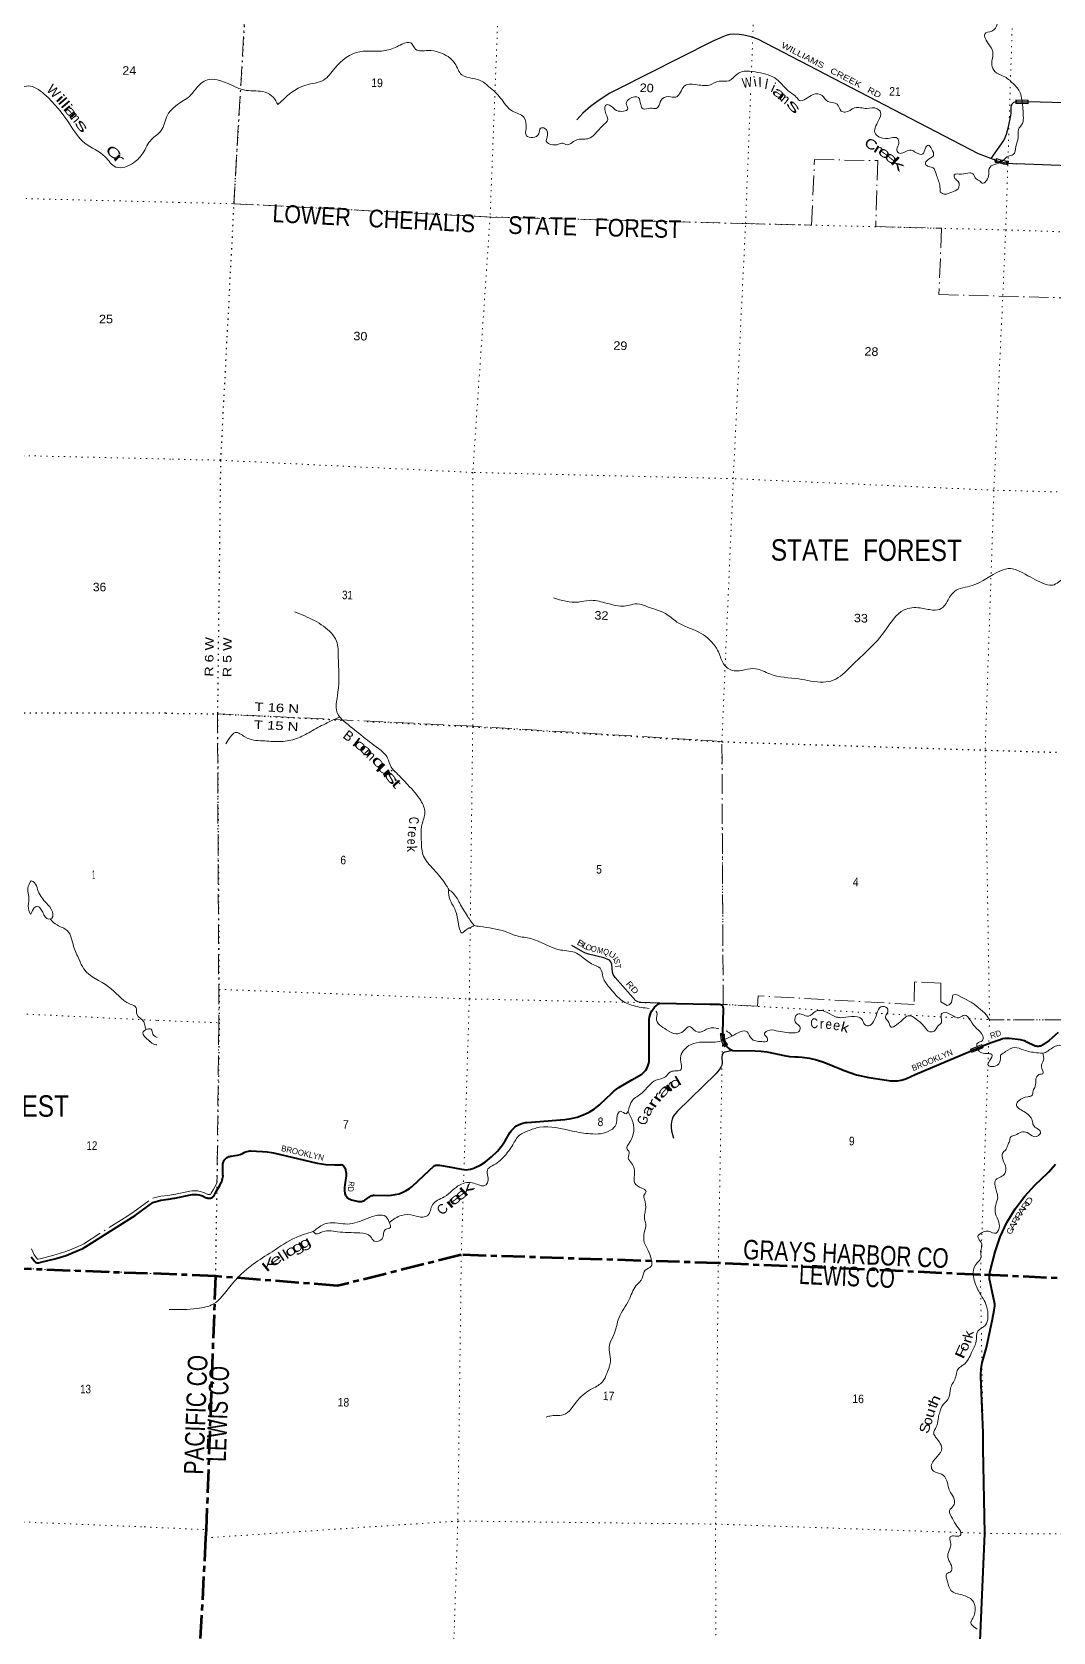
# Model space of a CAD drawing. Header units: feet. Extents: x -757852 to -501257, y -360805 to -170898.
# Drawn here: x -599646 to -578744, y -258863 to -226110 of the extents above; entities that cross this region are included whole.
import ezdxf
from ezdxf.enums import TextEntityAlignment as Align

# ---------------------------------------------------------------- set-up
doc = ezdxf.new("R2010")
doc.units = ezdxf.units.FT
doc.header["$LTSCALE"] = 80
doc.header["$PDMODE"] = 32
doc.header["$PDSIZE"] = 40
for name, pattern in [('DOT_DASHED', [7.7, 5, -1.2, 0.3, -1.2]), ('DOTTED', [1.5, 0.3, -1.2]), ('LONG_DASH_SHORT_DASH', [9.9, 6, -1.2, 1.5, -1.2])]:
    doc.linetypes.add(name, pattern=pattern)
for name, color, linetype, lineweight in [('11', 7, 'LONG_DASH_SHORT_DASH', 60), ('26', 7, 'Continuous', 40), ('27', 7, 'Continuous', 13), ('29', 7, 'Continuous', 25), ('31', 7, 'Continuous', 13), ('39', 7, 'Continuous', 13), ('41', 7, 'Continuous', 13), ('44', 7, 'DOT_DASHED', 13), ('6', 7, 'DOTTED', 25), ('61', 7, 'Continuous', 13), ('7', 7, 'DOTTED', 13)]:
    doc.layers.add(name, color=color, linetype=linetype, lineweight=lineweight)
doc.layers.add('12', color=7, linetype='Continuous')
doc.layers.add('30', color=7, linetype='Continuous')

msp = doc.modelspace()

# ---------------------------------------------------------------- linework, layer by layer
at = {"layer": '11'}
msp.add_line((-628624.4, -250336.69), (-597209.49, -251522.57), dxfattribs=at)
for points in [[(-565772.33, -251850.76), (-569596.32, -251702.88), (-574918.34, -251790.85), (-580229.9, -251549.26), (-585595.96, -251314), (-590857.51, -251144.39), (-593391.4, -251776.74), (-595890.9, -251579.39), (-597209.49, -251522.57)], [(-595890.9, -251579.16), (-595890.9, -251579.39), (-596079.75, -256769.35), (-596091.07, -256935.95), (-596359.01, -261956.45), (-596362.58, -262068.99), (-596548.02, -266961.33), (-596560.99, -267053.46), (-596552.45, -267085.34)]]:
    msp.add_lwpolyline(points, dxfattribs=at)
at = {"layer": '26'}
msp.add_line((-580418.51, -246968.43), (-580187.92, -246871.84), dxfattribs=at)
for points in [[(-587013.22, -246366.64), (-587010.89, -246321.09), (-587003.8, -246276.04), (-586992.05, -246231.98), (-586975.76, -246189.38), (-586955.1, -246148.73), (-586930.31, -246110.45), (-586901.65, -246074.98), (-586869.44, -246042.69), (-586834.03, -246013.95), (-586795.82, -245989.07), (-586795, -245988.6), (-585768.86, -246010.08), (-585600.3, -246011.66), (-585575.21, -246011.89), (-585550.3, -246014.84), (-585547.85, -246015.52), (-585540.81, -246018.31), (-585534.1, -246021.81), (-585527.8, -246026), (-585521.97, -246030.82), (-585516.68, -246036.22), (-585511.97, -246042.15), (-585507.92, -246048.54), (-585504.55, -246055.32), (-585501.91, -246062.41), (-585500.65, -246067.34), (-585499.09, -246092.21), (-585499.51, -246117.34), (-585507.56, -246594.18), (-585507.96, -246618.82)], [(-593235.76, -249906.78), (-593226.97, -249924.81), (-593216.35, -249941.83), (-593204, -249957.65), (-593190.07, -249972.09), (-593174.71, -249984.99), (-593158.08, -249996.22), (-593140.37, -250005.65), (-593121.77, -250013.18), (-593102.49, -250018.72), (-592960.47, -250051.33), (-592940.07, -250052.79), (-592919.63, -250052.11), (-592899.37, -250049.3), (-592879.52, -250044.39), (-592860.29, -250037.43), (-592841.89, -250028.5), (-592831.09, -250022.08), (-592781.57, -249987.53), (-592752.96, -249964.13), (-592738.56, -249953.03), (-592723.08, -249943.5), (-592706.68, -249935.65), (-592689.56, -249929.55), (-592671.89, -249925.27), (-592653.87, -249922.86), (-592635.7, -249922.35), (-592632.5, -249922.46), (-592366.96, -249925.53), (-592287.09, -249922.19), (-592208.01, -249910.52), (-592130.59, -249890.64), (-592055.66, -249862.78), (-591984.06, -249827.25), (-591916.56, -249784.42), (-591866.21, -249745.39), (-591618.08, -249509.18), (-591421.66, -249329.7), (-591411.11, -249322.44), (-591399.86, -249316.31), (-591388.04, -249311.4), (-591375.77, -249307.75), (-591363.18, -249305.4), (-591356.67, -249304.88), (-591331.75, -249305.31), (-591306.67, -249309.04), (-591107.62, -249338.66), (-590852.14, -249391.06), (-590806.27, -249397.75), (-590759.96, -249399.6), (-590713.7, -249396.61), (-590668.01, -249388.8), (-590623.38, -249376.25), (-590584.4, -249360.97), (-590456.87, -249296.83), (-590365.19, -249239.62), (-590236.15, -249135.79), (-590118.66, -249019.05), (-590014.02, -248890.67), (-589957.46, -248807.96), (-589855.17, -248632.95), (-589827.71, -248595.16), (-589796.46, -248560.46), (-589761.75, -248529.21), (-589723.96, -248501.76), (-589683.51, -248478.41), (-589640.84, -248459.42), (-589596.42, -248444.99), (-589550.73, -248435.29), (-589509.04, -248430.69), (-588739.29, -248370.1), (-588609.94, -248352.8), (-588483.1, -248322.08), (-588360.17, -248278.27), (-588242.5, -248221.84), (-588131.36, -248153.43), (-588027.99, -248073.78), (-588013.49, -248061.15), (-587784.81, -247838.66), (-587735.85, -247792.18), (-587682.3, -247751.08), (-587630.34, -247718.88), (-587365.29, -247563.06), (-587161.3, -247440.49), (-587131.83, -247416.49), (-587105.02, -247389.54), (-587081.18, -247359.94), (-587060.57, -247328.01), (-587043.4, -247294.1), (-587029.87, -247258.58), (-587020.13, -247221.84), (-587014.29, -247184.28), (-587012.4, -247146.32), (-587012.4, -247146.31), (-587013.22, -246366.64)], [(-585507.96, -246618.82), (-585508.77, -246673.84), (-585503.33, -246716.52), (-585494.25, -246748.3), (-585477.92, -246791.89), (-585461.58, -246821.85), (-585437.78, -246859.58)], [(-578638.91, -246593.05), (-578820.85, -246751.98), (-578952.57, -246843.17), (-578953.33, -246843.72), (-578968.24, -246853.49), (-578984.1, -246861.65), (-579000.71, -246868.1), (-579017.92, -246872.78), (-579035.51, -246875.64), (-579053.31, -246876.65), (-579071.12, -246875.78), (-579088.74, -246873.06), (-579105.98, -246868.52), (-579122.64, -246862.19), (-579278.69, -246785.89), (-579303.17, -246773.92), (-579328.69, -246762.17), (-579353.61, -246753.38), (-579381.3, -246746.76), (-579409.53, -246743.07), (-579632.48, -246712.8), (-579675.35, -246711.62), (-579725.45, -246715.12), (-579774.92, -246723.83), (-579823.2, -246737.67), (-580006.68, -246799.71), (-580009.66, -246800.69), (-580131.21, -246848.09), (-580187.92, -246871.84)], [(-585437.78, -246859.58), (-585414.8, -246884.38), (-585413.22, -246886.09), (-585386.79, -246909.22), (-585358.09, -246929.47), (-585327.43, -246946.6), (-585299.57, -246958.77), (-584838.66, -246966.79), (-584719.11, -246971.22), (-584600.67, -246988.13), (-584567.92, -246995.07), (-584243.96, -247064.38), (-584135.91, -247083.46), (-584026.45, -247091.15), (-583962.77, -247090.35), (-583881.8, -247094.06), (-583730.6, -247113.21), (-583582.23, -247148.06), (-583438.31, -247198.23), (-583068.2, -247351.54), (-583017.91, -247372.12), (-582768.72, -247456.19), (-582512.1, -247513.75), (-582155.49, -247569.79), (-582079.86, -247580.28), (-582003.55, -247582.82), (-581927.4, -247577.37), (-581852.22, -247563.98), (-581778.87, -247542.81), (-581744.01, -247529.74), (-581567.86, -247449.81), (-580418.51, -246968.43)], [(-597169.59, -250068.39), (-597171.52, -250069.8), (-597008.64, -250024.45), (-596853.82, -249999.71), (-596734.11, -249983.48), (-596721.1, -249980.94), (-596403.13, -249915.86), (-596357.75, -249909.06), (-596311.91, -249907.05), (-596266.1, -249909.84), (-596220.85, -249917.4), (-596176.62, -249929.65), (-596158.9, -249936.01), (-596092.42, -249966.36), (-596076.71, -249973.09), (-596060.39, -249978.13), (-596043.62, -249981.45), (-596026.6, -249982.99), (-596009.51, -249982.75), (-595992.54, -249980.72), (-595975.88, -249976.92), (-595969.54, -249974.99), (-595960.08, -249970.76), (-595951.11, -249965.56), (-595947.49, -249962.92), (-595923.12, -249937.99), (-595909.76, -249912.92), (-595874.09, -249845.95), (-595801.77, -249721.49), (-595773.77, -249662.51), (-595762, -249637.72), (-595751.76, -249612.51), (-595750.92, -249610.44), (-595742.82, -249582.37), (-595737.71, -249553.6), (-595737.55, -249551.41), (-595735.66, -249526.3), (-595735.98, -249501.41), (-595738.61, -249295.99), (-595736.83, -249276.79), (-595733.05, -249257.88), (-595727.31, -249239.47), (-595719.68, -249221.77), (-595710.24, -249204.95), (-595699.1, -249189.22), (-595686.37, -249174.73), (-595672.2, -249161.66), (-595656.74, -249150.14), (-595640.16, -249140.3), (-595622.64, -249132.24), (-595604.38, -249126.06), (-595585.57, -249121.83), (-595566.42, -249119.58), (-595562.47, -249119.37), (-595488.73, -249110.45), (-595436.13, -249100.97), (-595384.81, -249086.04), (-595335.33, -249065.84), (-595299.87, -249047.41), (-595272.46, -249035.13), (-595243.91, -249025.79), (-595214.54, -249019.48), (-595184.68, -249016.28), (-595169.77, -249015.85), (-594925.42, -249025.81), (-594833.8, -249030.78), (-594743.21, -249045.31), (-594702.77, -249054.99), (-593806.57, -249265.15), (-593627.55, -249292.58), (-593446.64, -249301.16), (-593328.09, -249296.5), (-593320.66, -249295.99), (-593313.21, -249296.25), (-593305.83, -249297.29), (-593298.6, -249299.1), (-593291.6, -249301.65), (-593284.91, -249304.92), (-593278.59, -249308.87), (-593273.13, -249313.14), (-593254.42, -249338.2), (-593244.23, -249363.14), (-593231.1, -249395.3), (-593225.28, -249411.42), (-593217.87, -249438.99), (-593213.37, -249467.18), (-593211.85, -249495.68), (-593213.32, -249524.19), (-593235.35, -249658.51), (-593245.03, -249707.51), (-593250.81, -249766.13), (-593250.42, -249825.04), (-593243.88, -249883.58), (-593242.61, -249887.92), (-593235.76, -249906.78)], [(-579946.03, -252275.03), (-579938.29, -252235.51), (-579934.74, -252195.4), (-579935.39, -252155.14), (-579940.25, -252115.17), (-579947.6, -252081.93), (-580005.65, -251833.92), (-580032.28, -251694.41), (-580037.01, -251669.61), (-580040.55, -251644.41), (-580042.94, -251627.38), (-580044.4, -251584.96), (-580041.43, -251542.63), (-580038.33, -251525.08), (-580033.84, -251499.94), (-580027.68, -251475.08), (-579929.47, -251078.85), (-579823.41, -250772.13), (-579685.87, -250478.19), (-579518.36, -250200.23), (-579322.72, -249941.3), (-579115.17, -249717.91), (-578849.33, -249461.89), (-578827.65, -249441.01), (-578690.41, -249284.86)], [(-599665.15, -251179.96), (-599590.29, -251281), (-599577.34, -251293.95), (-599562.39, -251299.97), (-599543.69, -251304.31), (-599515.22, -251304.31), (-599465.72, -251295), (-599177.85, -251221.69), (-599130.79, -251207.17), (-598947.65, -251153.42), (-598849.28, -251115.86), (-598671.95, -251040.74), (-598607.23, -251010.95), (-598548.77, -250978.16), (-597719.77, -250455.23), (-597537.09, -250338.31), (-597171.52, -250069.8)], [(-580343.87, -261560.53), (-580142.62, -256846.47), (-580170.61, -255108.01), (-580176.12, -254788.55), (-580221.77, -253637.53), (-580222.47, -253611.11), (-580214.19, -253478.21), (-580192.06, -253346.9), (-580187.3, -253326.36), (-580106.26, -253039.71), (-579983.36, -252462.23), (-579946.03, -252275.03)]]:
    msp.add_lwpolyline(points, dxfattribs=at)
at = {"layer": '29'}
for p, q in [((-579502.09, -227534.52), (-579252.17, -227540.9)), ((-573288.88, -227709.84), (-579252.17, -227540.9)), ((-578418.54, -228852.5), (-579496.26, -228810.21))]:
    msp.add_line(p, q, dxfattribs=at)
for points in [[(-584783.39, -226255.99), (-584925.33, -226205.43), (-585070.18, -226175.04), (-585168.32, -226158.68), (-585275.79, -226154), (-585364.58, -226163.35), (-585434.67, -226184.39), (-585504.77, -226210.1), (-585724.39, -226305.94), (-587668.32, -227287.68), (-587827.2, -227371.84), (-587958.04, -227455.98), (-588056.17, -227521.44), (-588210.38, -227633.63), (-588369.25, -227773.88), (-588493.13, -227908.69)], [(-579910.2, -228736.96), (-580267.82, -228602.05), (-584783.39, -226255.99)], [(-580008.03, -228700.4), (-579747.74, -228328.46), (-579719.7, -228271.77), (-579694, -228202.23), (-579651.95, -228047.96), (-579609.89, -227817.13), (-579602.88, -227767.46), (-579598.21, -227645.91), (-579593.53, -227618.44), (-579577.18, -227582.79), (-579566.64, -227568.77), (-579547.04, -227549.07), (-579518.77, -227537.8), (-579502.09, -227534.52)], [(-579910.2, -228736.96), (-579823.68, -228762.07), (-579740.74, -228779.6), (-579647.28, -228795.96), (-579569.01, -228804.14), (-579496.26, -228810.21)], [(-586795, -245988.6), (-587180.08, -245976.06), (-587243.15, -245960.86), (-587287.55, -245933.98), (-587395.03, -245821.78), (-587708.12, -245461.8), (-587745.5, -245402.2), (-587759.52, -245358.95), (-587773.54, -245195.32), (-587796.9, -245145.07), (-587824.94, -245111.17), (-587869.33, -245086.63), (-587941.77, -245059.75), (-588250.18, -244984.95), (-588315.61, -244963.91), (-588367.01, -244938.2), (-588591.22, -244812.87)], [(-585299.57, -246958.77), (-585460.42, -246992.89), (-585479.11, -246998.74), (-585495.47, -247010.43), (-585516.5, -247039.64), (-585525.84, -247105.09), (-585518.84, -247220.8), (-585521.17, -247259.37), (-585542.2, -247302.62), (-585577.25, -247352.87), (-585647.34, -247437.02), (-586432.4, -248199.05), (-586507.16, -248289.05), (-586525.85, -248325.28), (-586539.88, -248367.36), (-586553.89, -248421.12), (-586560.9, -248474.88), (-586563.24, -248545.01), (-586553.89, -248605.78), (-586510.14, -248752.66)]]:
    msp.add_lwpolyline(points, dxfattribs=at)
at = {"layer": '29', "linetype": 'DOTTED', "lineweight": 100}
msp.add_arc((-579388.05, -227052.21), 1761.89, 251.71667, 262.64528, dxfattribs=at)
at = {"layer": '31'}
for p, q in [((-579501.26, -227496.91), (-579251.32, -227502.43)), ((-579251.32, -227502.43), (-579252.98, -227577.41)), ((-579921.38, -228771.45), (-579898.26, -228700.11)), ((-579911.05, -228765.55), (-579892.86, -228709.41)), ((-579665.64, -228762.21), (-579673.67, -228820.68)), ((-579656.66, -228755.57), (-579666.86, -228829.87))]:
    msp.add_line(p, q, dxfattribs=at)
msp.add_lwpolyline([(-579252.98, -227577.41), (-579502.92, -227571.89), (-579501.26, -227496.91)], dxfattribs=at)
msp.add_lwpolyline([(-579494.74, -227564.07), (-579493.44, -227505.08), (-579259.49, -227510.24), (-579260.79, -227569.23)], close=True, dxfattribs=at)
for radius, start, end in [(1799.39, 252.756, 261.09365), (1791.39, 253.02506, 260.8256), (1724.39, 252.80201, 261.02744), (1732.39, 253.05838, 260.77932)]:
    msp.add_arc((-579388.05, -227052.21), radius, start, end, dxfattribs=at)
msp.add_point((-579911.05, -228765.55), dxfattribs=at)
at = {"layer": '39'}
for points in [[(-579381.18, -227498.06), (-579413.78, -227355.6), (-579560.54, -227163.91), (-579760.81, -227010.76), (-579930.97, -226922.93), (-579996.82, -226780.05), (-579976.16, -226509.14), (-580132.35, -226234.67), (-580141.79, -226151.9), (-579993.03, -226090.2), (-579887.98, -225948.67), (-579962.38, -225694.88), (-580059.77, -225595.26), (-580099.63, -225457.22), (-580216.73, -225344.91), (-580292.15, -225250), (-580231.37, -225109.09), (-580170.75, -224909.84), (-580186.79, -224863.66)], [(-594610.49, -227596.39), (-594039.08, -227195.05), (-593677.89, -227093.77), (-593444.91, -226849.65), (-592937.51, -226513.59), (-592639.54, -226502.86), (-592345.07, -226475.92), (-592071.97, -226361.8), (-591890.07, -226333.33), (-591791.63, -226463.16), (-591541.07, -226489.15), (-591311.05, -226528.57), (-590986.38, -226754.03), (-590848.94, -226985.66), (-590622.01, -227059.19), (-590442.86, -227117.13), (-590299.39, -227222.22), (-590051.63, -227463.36), (-589810.68, -227728.42), (-589577.37, -227854.45), (-589532.47, -228087.19), (-589525.01, -228232.26), (-589395.51, -228270.53), (-589272.41, -228193.94), (-589232.61, -228080.54), (-589146.23, -228083.26), (-589101.74, -228265.7), (-589118.35, -228345.64), (-588985.92, -228418.2), (-588866.94, -228407.86), (-588775.76, -228386.59), (-588716.32, -228414.61), (-588508.28, -228322.59), (-588264.03, -228294.07), (-587968.07, -228029.81), (-587859.45, -227902.48), (-587914.36, -227731.78), (-587883.97, -227597.96), (-587800.17, -227618.7), (-587676.6, -227717.14), (-587448.04, -227676.05), (-587480.95, -227572.42), (-587413.54, -227475.98), (-587229.69, -227449.58), (-587184.06, -227595.85), (-587134.44, -227679.89), (-586981.24, -227668.61), (-586868.8, -227674.16), (-586825.59, -227643.34), (-586766.88, -227504.38), (-586615.79, -227432.69), (-586467.25, -227441.39), (-586367.56, -227341.94), (-586295.3, -227219.49), (-586068.95, -227184.37), (-585777.7, -227195.55), (-585576.12, -227117.41), (-585374.71, -227107.66), (-585211.47, -226969.97), (-584784.08, -226937.16), (-584394.46, -227080.17), (-584188.07, -227293.86), (-584001.67, -227440.53), (-583933.46, -227509.06), (-583652.13, -227389.18), (-583471.76, -227408.93), (-583355.05, -227533.3), (-583163.58, -227583.58), (-583077.64, -227727.1), (-582999.99, -227751.67), (-582804.12, -227663.29), (-582557.14, -227675.08), (-582342.11, -227679.84), (-582274.02, -227752.39), (-582315.67, -227924.07), (-582378.59, -228195.67), (-582280.37, -228269.16), (-582059.44, -228278.13), (-581930.86, -228282.17), (-581899.96, -228385.74), (-581940.14, -228511.2), (-581908.22, -228582.61), (-581817.81, -228585.46), (-581645, -228526.52), (-581554.05, -228575.65), (-581406.21, -228606.45), (-581356.11, -228485.33), (-581299.96, -228426.75), (-581229.86, -228499.36), (-581192.14, -228641.35), (-581313.73, -228734.08), (-581352.32, -228809.31), (-581287.74, -228865.65), (-581196.09, -228892.68), (-581137.57, -229013.2), (-581062.47, -229244.88), (-581054.95, -229387.94)], [(-596580.45, -227533.13), (-596874.65, -227815.48), (-597002.39, -228129.08), (-597201.97, -228311.28), (-597372.5, -228583.1), (-597564.75, -228785.7), (-597930, -228873.48), (-598148.06, -228666.46), (-598564.73, -228386.01), (-598878.82, -227992.39), (-599396.48, -227380.2), (-599720.59, -227213.74), (-600009.03, -227348.52), (-600378.68, -227560.97), (-600648.07, -227611.86), (-600826.26, -227643.82)], [(-594610.1, -227597.01), (-594705.97, -227447.06), (-594873.73, -227343.14), (-595260.9, -227304.74), (-595857.76, -227088.64), (-596055.02, -227090.46), (-596285.97, -227266.31), (-596444.61, -227446.46), (-596581.93, -227534.08)], [(-579757.32, -228735.3), (-579658.09, -228653.42), (-579556.49, -228620.41), (-579504.92, -228453.06), (-579454.86, -228269.58), (-579449.63, -228104.79), (-579369.27, -227980.59), (-579352.3, -227826.23), (-579364.45, -227638.78), (-579381.18, -227498.06)], [(-581054.95, -229387.94), (-580953.76, -229431.36), (-580817.56, -229385.36), (-580686.75, -229319.07), (-580682.03, -229170.36), (-580752.38, -229105.79), (-580764.4, -229041.04), (-580618.92, -229019.47), (-580445.19, -228994.76), (-580383.35, -229010.79), (-580316.35, -229117.5), (-580227.54, -229170.58), (-580194.41, -229203.81), (-580102.22, -229150.39), (-580057.76, -229017.01), (-580033.14, -228874.96), (-579896.82, -228809.75), (-579757.16, -228735.17)], [(-588972.55, -237691.97), (-588456.45, -237778.62), (-588242.22, -237745.13), (-587915.96, -237793.62), (-587554.17, -237863.34), (-587416.85, -237845.54), (-587256.99, -237814.36), (-587031.88, -237881.79), (-586680.11, -238013.56), (-586442.31, -238188), (-585994.39, -238395.21), (-585657.7, -238685.41), (-585574.21, -238842.93), (-585470.86, -239071.48), (-585271.39, -239186.38), (-585057.6, -239166.96), (-584833.64, -239143.84), (-584543.44, -239251.54), (-583947.36, -239352.77), (-583448.71, -239418.75), (-583242.32, -239378.98), (-582879.41, -239096.71), (-582607.81, -238839.73), (-582191.01, -238380.13), (-581788.92, -237940.18), (-581465.81, -237898.05), (-581201.77, -237942.57), (-581029.91, -237913.78), (-580908.54, -237764.72), (-580761.34, -237562.16), (-580399.58, -237442.79), (-579818.81, -237139.22), (-579606.2, -237093.61), (-579361.71, -237183.78), (-578958.05, -237391.6), (-578756.22, -237432.15), (-578506.01, -237279.1), (-578121.11, -237190.64), (-577761.9, -237151.65), (-577427.41, -236940.91), (-577194.04, -236811.46), (-576992.44, -236795.68), (-576735.92, -236823.87), (-576685.76, -236827.46), (-576614.74, -236807.57), (-576508.99, -236770.66), (-576466.36, -236884.65), (-576370.02, -236954.07), (-576127.82, -236989.85), (-576043.98, -237072.95), (-575991.74, -237201.33), (-575830.13, -237304.98), (-575736.56, -237271.72), (-575697.69, -237124.08), (-575541.27, -237074.69), (-575336.99, -237227.97), (-575112.61, -237381.87), (-574884.9, -237432.87), (-574786.99, -237450.46), (-574674.04, -237566.66), (-574369.78, -237674.8), (-574142.6, -237740.29), (-574070.68, -237818.99), (-574041.57, -237852.09), (-573811.07, -237939.81), (-573510.03, -238086.07), (-573238.02, -238132.85), (-573118.37, -238038.05), (-572917.37, -237851.26), (-572720, -237779.02), (-572557.36, -237850.52), (-572167.48, -237985.5), (-572014.32, -238038.6), (-571924.36, -238055.51), (-571772.88, -238098.5), (-571512.73, -238012.14), (-571414.92, -237908.61), (-571263.89, -237838.93), (-571136.14, -237742.37), (-571132.41, -237561.45), (-571167.2, -237453.74), (-571094.37, -237313.21), (-570976.44, -237019.21), (-570814.06, -236972.02), (-570717.08, -236894.61), (-570654.23, -236751.75), (-570467.1, -236558.5), (-570227.99, -236501.65), (-570071.35, -236635.32), (-569819.07, -236733.78), (-569539.49, -236859.25), (-569320.67, -236934.53), (-569089.72, -237008.18), (-568987.33, -237013.42), (-568901.7, -236913.52), (-568737.7, -236878.45), (-568497.02, -236893.96)], [(-591102.69, -243676.08), (-591293.41, -243398.18), (-591543.84, -243114.72), (-591630.04, -242979.24), (-591675.1, -242688.16), (-591661.99, -242338.55), (-591603.6, -242082.91), (-591686.55, -241844.95), (-591949.83, -241522.85), (-592186.78, -241278.11), (-592294.27, -241156.55), (-592366.75, -240972.64), (-592553.63, -240777.67), (-593263.74, -240214.21), (-593374.69, -240098.07), (-593381.8, -239625.13), (-593375.17, -238909.22), (-593412.92, -238578.13), (-593678.85, -238276.07), (-593864.19, -238159.6), (-594268.74, -237979.91)], [(-593358.22, -240139.02), (-593680.41, -240289.61), (-593979.22, -240453.2), (-594266.96, -240584.95), (-594588.31, -240635.19), (-594921.68, -240620.67), (-595287.17, -240540.78), (-595483.38, -240450.12), (-595584.76, -240539.46), (-595679.7, -240679.29)], [(-599662.1, -243487.28), (-599724.48, -243601.85), (-599707.78, -243870.21), (-599720.18, -244050.97), (-599671.97, -244167.42), (-599617.98, -244062.63), (-599537.55, -244007.08), (-599427.19, -244129.76), (-599299.31, -244269.16), (-599242.4, -244253.05), (-599251.96, -244067.49), (-599381.29, -243911.93), (-599531.4, -243661.01), (-599593.04, -243525.95), (-599661.96, -243483.26)], [(-590593.31, -244403.88), (-590729.96, -244210.49), (-590888.42, -243944), (-591053.99, -243711.48), (-591103.19, -243677.74), (-591103.64, -243818.54), (-590992.57, -244057.39), (-590922.7, -244327.13), (-590876.33, -244513.65), (-590851.36, -244550.65), (-590760.92, -244489.12), (-590672.94, -244441.6), (-590593.31, -244403.88)], [(-599269.72, -244273.49), (-599132.54, -244389.8), (-598923.35, -244505.9), (-598793.88, -244828.57), (-598680.65, -245098.32), (-598586.69, -245286.86), (-598078.54, -245655.11), (-597634.28, -246009.02), (-597516.26, -246085.66), (-597498.76, -246217.15), (-597357.38, -246373.13), (-597330.56, -246468.7), (-597312.59, -246529.74)], [(-587009.4, -246097.83), (-587341.12, -246041.06), (-587596.58, -245916.35), (-587824.05, -245669.81), (-587952.41, -245468.64), (-588016.6, -245273.5), (-588127.32, -245213.7), (-588361.87, -245063.49), (-588499.5, -244964.62), (-588821.3, -244902.19), (-589435.27, -244667.63), (-589711.12, -244614.69), (-589953.6, -244524.59), (-590479.24, -244421.55), (-590593.31, -244403.88)], [(-585584.74, -246515.98), (-585789.27, -246506.29), (-585968.68, -246583.12), (-586092.03, -246541.02), (-586184.22, -246467.71), (-586305.82, -246560.44), (-586466.51, -246617.74), (-586654.95, -246535.37), (-586862.32, -246289.47), (-586868.29, -246160.54), (-586872.88, -246158.19)], [(-585533.45, -246760.11), (-585320.24, -246665.88), (-585005.2, -246577.23), (-584919.13, -246716.73), (-584707.9, -246777.69), (-584590.67, -246759.25), (-584596.73, -246696.7), (-584652.82, -246626.54), (-584588.25, -246556.16), (-584409.19, -246553.75), (-584056.62, -246597.03), (-583932.66, -246556.68), (-583929.86, -246468.25), (-584005.98, -246395.45), (-584024.69, -246288.25), (-583974.05, -246213.41), (-583752.13, -246254.59), (-583600.21, -246156.78), (-583353.8, -246186.66), (-583179.62, -246274.62), (-583091.54, -246287.45), (-582871.66, -246266.2), (-582656.09, -246317.24), (-582605.03, -246419.43), (-582523.75, -246456.18), (-582420.3, -246364.89), (-582348.83, -246204.21), (-582265.95, -246063.99), (-582140.15, -246092.09), (-582133.23, -246190.88), (-582173.76, -246264.03), (-582105.33, -246388.89), (-582058.03, -246482.91), (-581947.95, -246436.08), (-581799.03, -246306), (-581710.79, -246250.44), (-581538.11, -246322.25), (-581374, -246474.26), (-581264.62, -246576.27), (-581177.72, -246562.92), (-581095.92, -246456.86), (-581025.07, -246378.63), (-581029.31, -246322.17), (-581019.45, -246201.79), (-580870.78, -246206.47), (-580658.05, -246283.57), (-580556, -246236.49), (-580428.99, -246353.14), (-580307.33, -246511.86), (-580183.28, -246658.58), (-580188.41, -246756.99), (-580295.89, -246814.23), (-580305.54, -246834.62), (-580304.47, -246857.16), (-580278.83, -246949.9)], [(-597083.48, -246693.02), (-597171.09, -246625.33), (-597207.81, -246525.38), (-597320.84, -246535.49), (-597375.22, -246593.97), (-597262.04, -246750.97), (-597167.92, -246820.73), (-597088.25, -246845.77)], [(-585312.21, -246661.85), (-585379.71, -246591.6), (-585432.89, -246558.99)], [(-592327.77, -250478.29), (-592080.7, -250335.46), (-591829.32, -250335.33), (-591645.44, -250371.29), (-591545.72, -250334.19), (-591448.36, -250118), (-591205.88, -249954.64), (-590882.29, -249707.35), (-590597.74, -249676.07), (-590369.86, -249719.45), (-590311.12, -249642.85), (-590312.94, -249383.3), (-590224.57, -249323.72), (-589978.99, -249126.27), (-589804.65, -248892.38), (-589665.61, -248693.58), (-589495.93, -248606.39), (-589254.23, -248531.52), (-588580.98, -248609.04), (-588216.74, -248664.75), (-587802.21, -248593.31), (-587685.68, -248470.25), (-587666.2, -248299.88), (-587600.79, -248203.37), (-587479.71, -248253.45), (-587435.16, -248180.42), (-587360.66, -247987.65), (-587154.4, -247825.16), (-586872.69, -247566.49), (-586675.39, -247496.26), (-586575.64, -247394.8), (-586354.8, -247343.41), (-586357.39, -247234.71), (-586364.21, -247069.54), (-586161.87, -246840.56), (-585918.81, -246785.85), (-585578.58, -246774.43), (-585533.45, -246760.11)], [(-580278.83, -246949.89), (-580232.04, -246990.97), (-580100.33, -247023.28), (-579996.24, -247038.62), (-580040.7, -247172), (-580073.58, -247257.46), (-579955.87, -247287.32), (-579836.61, -247204.57), (-579815.75, -247054.36)], [(-579815.75, -247054.36), (-579712.81, -246979.15), (-579527.24, -246898.49), (-579349.84, -246948.33), (-579080.15, -247005.09), (-578925.33, -247005.94), (-578730.58, -246889.37), (-578570.78, -246860.2), (-578453.17, -246956.43), (-578401.96, -246990.23), (-578363.28, -247102.08), (-578311.74, -247125.83), (-578281, -247171.05), (-578151.53, -247146.97), (-578153.66, -247277.65), (-578062.62, -247260.4), (-578029.39, -247353.98), (-577888.22, -247531.42), (-577887.89, -247531.48)], [(-578950.26, -247008.35), (-578940.22, -247158.35), (-578980.47, -247285.83), (-578948.96, -247433.66), (-579034.04, -247453.11), (-579093.23, -247543.78), (-579107.99, -247692.17), (-579149.1, -247783.41), (-579178.4, -247883.07), (-579261.6, -247906.6), (-579443.15, -247987.39), (-579493.73, -248060.22), (-579341.62, -248209.84), (-579168.49, -248394.32), (-579145.3, -248487.58), (-579067.11, -248558.44), (-578999.03, -248630.99), (-579043.51, -248702), (-579136.63, -248721.2), (-579274.84, -248640.41), (-579393.24, -248632.66), (-579519.85, -248693.05), (-579605.37, -248726.56), (-579636.37, -248816.11), (-579671.07, -248895.48), (-579718.65, -249000.6), (-579764.31, -249045.42), (-579783.38, -249139.37), (-579718.68, -249318.42), (-579729.74, -249476.99), (-579814.47, -249548.75), (-579912.76, -249603.99), (-579928.96, -249734.24), (-579900.26, -249843.76), (-579876.08, -249969.24), (-579917.22, -250124.85), (-579918.82, -250301.82), (-579851.85, -250472.9), (-579860.94, -250636.32), (-579910.04, -250697.7), (-580064.84, -250657.29), (-580233.5, -250712.33), (-580281.31, -250761.12), (-580201.9, -250920.52), (-580224.76, -251070.67), (-580218.87, -251201.61), (-580315.49, -251331.33), (-580373.75, -251456.23), (-580365.17, -251629.49), (-580264.72, -251886.11), (-580103.52, -252192.92), (-580076.26, -252411.03), (-580130.08, -252586.35), (-580282.71, -252706.27), (-580313.26, -252908.47), (-580357.33, -253029.79), (-580411.06, -253138.74), (-580475.67, -253273.49), (-580582.15, -253396.87), (-580679, -253470.26), (-580743.58, -253667.37), (-580844.7, -253875.41), (-580872.86, -254065.62), (-580989.89, -254204.76), (-581070.09, -254387.3), (-581095.96, -254505.17), (-581133.14, -254662.91), (-581185.76, -254800.06), (-581145.8, -254871.72), (-581070.64, -254974.66), (-581020.41, -255102.97), (-581114.23, -255271), (-581233.81, -255490.52), (-581188.15, -255572.42), (-581027.14, -255631.8), (-580916.77, -255766.03), (-580879.62, -255926.11), (-580822.73, -256034.52), (-580760.96, -256179.28), (-580778.08, -256275.3), (-580861.76, -256377.27), (-580802.57, -256540.06), (-580709.1, -256699.9), (-580628.93, -256835.19), (-580646.73, -256888.94), (-580781.65, -256894.75), (-580848.72, -256916.78), (-580849.13, -256993.21), (-580841.16, -257122.2), (-580896.17, -257271.34), (-580874.13, -257400.77), (-580814.18, -257539.44), (-580832.93, -257623.34), (-580914.82, -257669.04), (-580905.86, -257830.25), (-580833.19, -258011.57), (-580600.87, -258105.37)], [(-587444.94, -248202.28), (-587348.26, -248420.52), (-587336.08, -248670.34), (-587435.06, -248874.42), (-587470.08, -248963.84), (-587420.14, -249037.83), (-587439.97, -249155.88), (-587371.03, -249264.67), (-587312.51, -249511.92), (-587307.57, -249673), (-587158.07, -249778.29), (-587075.67, -249843.24), (-587118.59, -249928.39), (-587106.95, -250005.19), (-587085.52, -250217.08), (-587104.97, -250323.08), (-587107.78, -250411.5), (-587082.59, -250504.83), (-587110.49, -250687), (-587110.84, -250888.15), (-587031.63, -251053.58), (-586961.41, -251248.9), (-586969.51, -251377.39), (-587090.59, -251454.04), (-587152.14, -251619.06), (-587281.86, -251777.92), (-587425.78, -252067.08), (-587628.25, -252426.81), (-587738.36, -252791.47), (-587825.04, -252987.88), (-587815.22, -253185.33), (-587808.97, -253368.58), (-587877.69, -253569.58), (-587963.53, -253739.88), (-588169.03, -253878.24), (-588468.12, -254114.24), (-588771.33, -254416.49), (-589047.65, -254441.99), (-589122.82, -254465.78)], [(-593887.09, -250666.84), (-593810.71, -250604.88), (-593589.97, -250493.14), (-593186.35, -250511.88), (-592782.53, -250397.86), (-592403.23, -250359.51), (-592321.31, -250502.9), (-592307.79, -250583.78), (-592409.64, -250624.83), (-592448.17, -250698.05), (-592477.98, -250813.78), (-592640.43, -250862.98), (-592713.84, -250768.14), (-592936.75, -250694.74), (-593392.48, -250670.34), (-593740.87, -250685.53), (-593824.26, -250715.09), (-593887.09, -250666.84)], [(-596835.57, -252259.75), (-596261.84, -252241.6), (-595931.05, -252147.41), (-595596.11, -251795.86), (-595116.85, -251332.19), (-594730.73, -251078.82), (-594238.73, -250784.52), (-593887.09, -250666.84)], [(-580600.87, -258105.37), (-580393.24, -258216.51), (-580339.44, -258359.01), (-580382.55, -258576.92), (-580425.73, -258670.1), (-580330.67, -258779.71), (-580299.44, -258806.7)]]:
    msp.add_spline(points, degree=3, dxfattribs=at)
at = {"layer": '44'}
for points in [[(-595207.83, -224354.13), (-595513.87, -229624.88), (-590266.05, -229898.64), (-585039.5, -230031.64), (-583686.6, -230062.51), (-583625.27, -228722.13), (-582332.95, -228741.06), (-582371.98, -230092.3), (-581023.33, -230128.48), (-581080.74, -231483.19), (-578428.13, -231554.34), (-578385.59, -230200.84), (-576420.05, -230275.32), (-576509.39, -232954.67), (-575871.23, -232971.69), (-575854.67, -231877.41)], [(-569332.17, -236837.21), (-569380.56, -238479.99), (-573318.63, -238306.43), (-573395.86, -241005.18), (-572051.39, -241052), (-572029.94, -239669.2), (-569413.51, -239743.12), (-569456.06, -241105.21), (-569490.09, -243823), (-573344.81, -243742.13), (-573404.37, -246376.94), (-574814.21, -246347.61), (-580042.1, -246329.1)], [(-581041.47, -245965.63), (-581038.14, -245582), (-581577.29, -245555.51), (-581583.44, -246017.43), (-584781.34, -245840.06), (-584794.1, -246052.88), (-585496.14, -246014.64), (-585521.65, -240633.17), (-590608.12, -240321.34), (-595849.29, -240066.46), (-595820.12, -246442.37), (-595860.16, -249669.62)], [(-580042.1, -246329.1), (-580106.52, -246233.8), (-580146.78, -246185.79), (-580355.07, -246009.01), (-580420.29, -245969.89), (-580706.09, -245819.43), (-580758.54, -245810.26), (-580796.84, -245827.72), (-580823.66, -245977.86), (-580869.16, -246027.35), (-580911.31, -246038.44), (-581041.47, -245965.63)], [(-597169.29, -249984.8), (-597009.29, -249944.52), (-596864.78, -249925.51), (-596746.34, -249909.45), (-596735.81, -249907.39), (-596416.22, -249841.98), (-596364.97, -249834.3), (-596311.27, -249831.95), (-596257.62, -249835.22), (-596204.62, -249844.07), (-596153.91, -249858.12), (-596130.61, -249866.48), (-596062.08, -249897.77), (-596050.81, -249902.59), (-596041.99, -249905.32), (-596032.93, -249907.11), (-596023.74, -249907.94), (-596014.5, -249907.81), (-596005.37, -249906.72), (-595995.62, -249904.5), (-595994.98, -249904.21), (-595984.26, -249893.24), (-595975.95, -249877.66), (-595939.63, -249809.47), (-595868.18, -249686.51), (-595860.16, -249669.62)], [(-599655.14, -251022.74), (-599600.29, -251141.51), (-599535.27, -251229.27), (-599535.1, -251229.31), (-599522.21, -251229.31), (-599481.92, -251221.73), (-599198.17, -251149.47), (-599152.41, -251135.35), (-598971.62, -251082.29), (-598877.29, -251046.27), (-598702.26, -250972.13), (-598641.31, -250944.07), (-598587.15, -250913.69), (-597759.99, -250391.93), (-597579.55, -250276.44), (-597215.92, -250009.35)]]:
    msp.add_lwpolyline(points, dxfattribs=at)
at = {"layer": '6'}
for points in [[(-594998.17, -221338.66), (-595212.96, -224428.31), (-595519, -229699.06), (-595787.13, -234876.54), (-595849.29, -240066.46), (-595817.17, -245707.92), (-595812.74, -246392), (-595890.84, -251575.44)], [(-596908.79, -240054.84), (-601048.75, -240056.72), (-601133.5, -240057.06), (-606190.81, -239984.43), (-606265.55, -239983.38), (-611467.9, -239867.51), (-616654.9, -239752.92), (-621969.7, -239496.92), (-623820.09, -239477.93)], [(-596908.79, -240054.84), (-595849.29, -240066.46), (-593285.84, -240196.47)], [(-592787.56, -240221.74), (-590622.94, -240331.52), (-585522.61, -240638.88), (-580132.41, -240810.53), (-574749.87, -240969.87), (-569908.72, -241121.12)]]:
    msp.add_lwpolyline(points, dxfattribs=at)
at = {"layer": '61'}
for p, q in [((-585547, -246615.24), (-585472.32, -246622.08)), ((-585539.72, -246623.93), (-585480.69, -246629.34)), ((-585409.18, -246837.28), (-585468.33, -246883.39)), ((-585420.34, -246835.85), (-585467.2, -246872.37)), ((-580433.42, -246932.85), (-580202.84, -246836.25)), ((-580202.84, -246836.25), (-580173.85, -246905.42))]:
    msp.add_line(p, q, dxfattribs=at)
msp.add_lwpolyline([(-580173.85, -246905.42), (-580404.44, -247002.02), (-580433.42, -246932.85)], dxfattribs=at)
msp.add_lwpolyline([(-580422.95, -246937.13), (-580207.12, -246846.71), (-580184.31, -246901.13), (-580400.15, -246991.55)], close=True, dxfattribs=at)
for centre, radius, start, end in [((-585172.36, -246651.5), 376.4, 174.43591, 218.10275), ((-585172.36, -246651.5), 368.4, 175.70792, 216.83695), ((-585172.06, -246651.22), 309.4, 175.94419, 216.63467), ((-585172.06, -246651.22), 301.4, 174.43614, 218.10262)]:
    msp.add_arc(centre, radius, start, end, dxfattribs=at)
msp.add_point((-585539.72, -246623.93), dxfattribs=at)
at = {"layer": '7'}
for p, q in [((-597075.77, -246342.89), (-595812.74, -246392)), ((-597346.82, -256711.65), (-596079.75, -256769.35))]:
    msp.add_line(p, q, dxfattribs=at)
for points in [[(-589936.91, -221470.09), (-590059.67, -224548.34), (-590267.62, -229896.6), (-590622.62, -235125.58), (-590622.94, -240331.52), (-590672.84, -244289.05)], [(-579475.64, -222106.24), (-579543, -224837.07), (-579665.79, -228752.54)], [(-584918.23, -226947.27), (-584832.46, -224722.9), (-584749.13, -222527.19)], [(-585507.5, -246617.6), (-585496.14, -246014.64), (-585522.61, -240638.88), (-585289.34, -235253.19), (-585037.13, -230031.04), (-584932.44, -227315.9)], [(-579668.28, -228832), (-579709.94, -230160.47), (-579953.48, -235489.51), (-580132.41, -240810.53), (-580042.1, -246329.1), (-580049.38, -246531.46)], [(-623550.52, -228969.97), (-621518.48, -229144.36), (-616302.74, -229356.6), (-611029.81, -229373.56), (-605906.93, -229410.49), (-600613.97, -229499.52), (-596640.02, -229598.02)], [(-596640.02, -229598.02), (-595513.87, -229624.88), (-590267.62, -229896.6), (-585037.13, -230031.04), (-579709.94, -230160.47), (-574344.23, -230343.42), (-569100.34, -230562.77), (-566479.09, -230662.66)], [(-623711.88, -234178.72), (-621706.65, -234257.53), (-616575.74, -234478.86), (-611254.96, -234622.33), (-606076.31, -234632.73), (-600911.88, -234757.81), (-596773.83, -234853.31)], [(-568891.52, -235841.32), (-569305.68, -235828.64), (-574578.65, -235638.55), (-579953.48, -235489.51), (-585289.34, -235253.19), (-590622.62, -235125.58), (-595787.13, -234876.54), (-596773.83, -234853.31)], [(-590674.77, -244442.56), (-590693.19, -245903.38), (-590813.41, -249737.76)], [(-628477.74, -245006.63), (-623925.35, -245264.46), (-621785.98, -245362.1), (-618872.95, -245487.04), (-616634.53, -245457.31), (-611354.38, -245726.19), (-606147.86, -245959.12), (-600950.22, -246157.3), (-597075.77, -246342.89)], [(-595817.17, -245707.92), (-590693.19, -245903.38), (-585496.14, -246014.64), (-580042.1, -246329.1), (-574816.01, -246348.74), (-570537.44, -246460.66)], [(-585666.17, -262342.5), (-585645.1, -262050.23), (-585650.84, -256655.01), (-585595.96, -251314), (-585511.23, -246815.86)], [(-580057.33, -246752.35), (-580229.9, -251549.26), (-580140.48, -256842.51), (-580369.06, -262143.86), (-580703.68, -267427.79), (-580704.04, -267493.4)], [(-590823.53, -250060.69), (-590857.51, -251144.39), (-590927.83, -256591.53), (-591096.75, -261668.47)], [(-597209.49, -251522.57), (-601057.18, -251377.09), (-606327.17, -251174.14), (-611604.67, -250978.34), (-616801.34, -250780.89), (-622008.72, -250579.18), (-624072.11, -250507.58), (-628624.4, -250336.69)], [(-615807.73, -256095.88), (-611731.17, -256250.49), (-606508.29, -256374.4), (-601263.21, -256553.45), (-597346.82, -256711.65)], [(-596091.07, -256935.95), (-590927.83, -256591.53), (-585650.84, -256655.01), (-580140.48, -256842.51), (-575019.88, -256891.02), (-569781.15, -257019.68), (-565901.59, -257070.52)]]:
    msp.add_lwpolyline(points, dxfattribs=at)

# ---------------------------------------------------------------- texts
at = {"layer": '12'}
for s, rotation, width, p in [('GRAYS HARBOR CO', 357.49, 0.8, (-585093.62, -251229.66)), ('LEWIS CO', 357.49, 0.75, (-583949.6, -251737.43)), ('PACIFIC CO', 87.916, 0.8, (-596138.96, -255646.41)), ('LEWIS CO', 87.916, 0.75, (-595679.41, -255384.44))]:
    msp.add_text(s, height=400, rotation=rotation, dxfattribs=dict(at, width=width)).set_placement(p)
at = {"layer": '27'}
for s, rotation, p in [('RD', 18.682, (-580010.23, -246721.74)), ('BROOKLYN', 22.725, (-581605.85, -247383.04)), ('BROOKLYN', 346.803, (-594553.35, -249013.79))]:
    msp.add_text(s, height=120, rotation=rotation, dxfattribs=at).set_placement(p)
at = {"layer": '27', "width": 0.85}
msp.add_text('RD', height=120, rotation=263.686, dxfattribs=at).set_placement((-593161.85, -249632.82))
at = {"layer": '27'}
for s, rotation, width, p in [('A', 57.008, 1.45, (-579333.83, -250273.39)), ('R', 55.443, 1.35, (-579263.59, -250172.4)), ('D', 51.867, 1.45, (-579187.51, -250074.67)), ('A', 60.688, 1.35, (-579517.06, -250575.65)), ('R', 59.449, 1.25, (-579458.97, -250469.6)), ('R', 58.219, 1.3, (-579394.71, -250368.3)), ('G', 63.42, 1.1, (-579569.62, -250677.03))]:
    msp.add_text(s, height=120, rotation=rotation, dxfattribs=dict(at, width=width)).set_placement(p, align=Align.CENTER)
at = {"layer": '30', "width": 1.25}
for s, rotation, p in [('WILLIAMS   CREEK   RD', 332.546, (-584317.35, -226419.24)), ('RD', 311.015, (-587495.72, -245599.34))]:
    msp.add_text(s, height=120, rotation=rotation, dxfattribs=at).set_placement(p)
at = {"layer": '30'}
for s, rotation, width, p in [('B', 330.795, 1.35, (-588442.11, -244816.03)), ('L', 330.795, 1.5, (-588346.03, -244869.74)), ('O', 345.367, 0.9, (-588157.86, -244936.51)), ('M', 345.367, 0.9, (-588029.41, -244965.35)), ('Q', 344.367, 0.9, (-587908.71, -244996.85)), ('U', 331.065, 1.2, (-587797.16, -245048.32)), ('S', 278.897, 0.85, (-587728.7, -245142.87)), ('T', 274.897, 0.9, (-587712.13, -245239.35))]:
    msp.add_text(s, height=120, rotation=rotation, dxfattribs=dict(at, width=width)).set_placement(p, align=Align.CENTER)
for s, rotation, p in [('O', 340.174, (-588267.06, -244906.43)), ('I', 301.933, (-587748.87, -245104.97))]:
    msp.add_text(s, height=120, rotation=rotation, dxfattribs=at).set_placement(p, align=Align.CENTER)
at = {"layer": '41'}
for s, rotation, p in [('W', 314.851, (-599272.99, -227390.9)), ('i', 10.535, (-584827.05, -227224.91)), ('l', 0.804, (-584739.94, -227238.96)), ('l', 349.651, (-584626.92, -227272.55)), ('m', 321.521, (-584307.96, -227532.2)), ('m', 308.369, (-598847.17, -227897.58)), ('B', 322.27, (-593226.93, -240598.1)), ('m', 316.779, (-592798.1, -240965.1)), ('r', 266.782, (-591937.08, -242405.47)), ('r', 359.838, (-583477.07, -246511.21)), ('C', 47.334, (-591173.7, -250273.56))]:
    msp.add_text(s, height=200, rotation=rotation, dxfattribs=at).set_placement(p, align=Align.CENTER)
for s, rotation, width, p in [('W', 9.301, 0.8, (-584991.82, -227239.97)), ('i', 335.635, 1.1, (-584509.83, -227338.94)), ('a', 322.224, 1.85, (-584406.06, -227439.51)), ('i', 312.658, 1.8, (-599138.78, -227535.77)), ('l', 310.105, 1.6, (-599095.17, -227588.99)), ('l', 310.105, 1.6, (-599039.67, -227658.76)), ('i', 308.369, 1.6, (-598990.25, -227722.76)), ('a', 308.369, 1.85, (-598921.71, -227803.43)), ('s', 312.142, 2.2, (-584123.13, -227696.63)), ('s', 308.125, 2.05, (-598702.71, -228087.21)), ('C', 320.302, 1.6, (-598041.84, -228651.99)), ('r', 317.306, 2.15, (-597929.63, -228761.73)), ('C', 332.079, 1.3, (-582515.45, -228494.9)), ('r', 328.461, 1.7, (-582374.26, -228584.71)), ('e', 324.841, 1.65, (-582248.1, -228658.03)), ('e', 320.935, 1.8, (-582113.73, -228761.28)), ('k', 316.86, 2.2, (-581985.74, -228879.91)), ('l', 322.27, 1.5, (-593067.36, -240727.85)), ('o', 322.27, 1.75, (-592978.9, -240787.74)), ('o', 320.779, 1.8, (-592866.48, -240881.51)), ('q', 313.754, 2.1, (-592607.34, -241136.78)), ('u', 311.484, 2.05, (-592511.11, -241253.72)), ('i', 309.513, 1.65, (-592438.2, -241355.37)), ('s', 308.829, 2.05, (-592359.32, -241435.36)), ('t', 312.56, 1.9, (-592254.08, -241560.84)), ('C', 268.848, 0.75, (-591927.34, -242248.87)), ('e', 267.283, 0.8, (-591962.96, -242682.26)), ('e', 265.002, 0.85, (-591951.61, -242526.03)), ('k', 272.283, 0.9, (-591968.43, -242834.1)), ('C', 4.077, 0.8, (-583625.18, -246502.07)), ('e', 354.743, 0.85, (-583342.96, -246517.41)), ('e', 350.546, 0.95, (-583186.55, -246541.61)), ('k', 345.575, 1.2, (-583028.22, -246580.72)), ('r', 38.679, 2, (-586531.07, -247768.27)), ('d', 30.006, 1.65, (-586433.12, -247703.16)), ('r', 54.04, 1.85, (-586761.19, -247972.26)), ('a', 47.347, 2.05, (-586648.33, -247852.34)), ('a', 64.416, 1.45, (-586962.31, -248231.24)), ('r', 57.725, 1.75, (-586856.2, -248089.45)), ('G', 77.109, 0.9, (-587044.82, -248405.67)), ('e', 38.909, 1.8, (-590926.71, -250072.76)), ('e', 37.746, 1.75, (-590807.63, -249980.5)), ('k', 42.637, 2.2, (-590677.53, -249872.34)), ('r', 41.511, 2.1, (-591016.18, -250150.09)), ('g', 30.678, 1.65, (-594164.8, -251060.22)), ('g', 28.855, 1.55, (-594014.72, -250979.54)), ('K', 39.434, 1.8, (-594722.53, -251407.27)), ('e', 36.685, 1.7, (-594603.05, -251323.17)), ('l', 33.788, 1.35, (-594487.67, -251263.65)), ('l', 31.625, 1.3, (-594401.75, -251215.17)), ('o', 31.668, 1.55, (-594303.58, -251141.36)), ('k', 78.115, 1.15, (-580380.77, -252789.62)), ('r', 73.12, 1.25, (-580410.08, -252916.16)), ('F', 65.5, 1.65, (-580527.72, -253170.84)), ('o', 70.179, 1.2, (-580475.26, -253050.14)), ('h', 66.932, 1.35, (-581075.07, -254155.95)), ('o', 75.567, 1.05, (-581219.66, -254567.19)), ('u', 72.863, 1.25, (-581171.96, -254407.92)), ('t', 70.905, 1.05, (-581123.83, -254259.85)), ('S', 73.634, 1.2, (-581269.46, -254713.6))]:
    msp.add_text(s, height=200, rotation=rotation, dxfattribs=dict(at, width=width)).set_placement(p, align=Align.CENTER)
at = {"layer": '44'}
for s, height, rotation, width, p in [('LOWER   CHEHALIS ', 363, 357.035, 0.9, (-594730.45, -229999.41)), ('STATE   FOREST', 363, 358.528, 0.9, (-589901.13, -230240.59)), ('STATE  FOREST', 439.2, 359.875, 0.85, (-584520.77, -236931.71)), ('STATE  FOREST', 439.2, 359.875, 0.85, (-602801.29, -248308.38))]:
    msp.add_text(s, height=height, rotation=rotation, dxfattribs=dict(at, width=width)).set_placement(p)
at = {"layer": '6'}
for s, rotation, width, p in [('R 6 W', 89.314, 1.25, (-595935.29, -239307.46)), ('R 5 W', 89.314, 1.25, (-595565.48, -239317.25)), ('T 16 N', 357.097, 1.3, (-595095.23, -240006.62)), ('T 15 N', 357.097, 1.3, (-595108.06, -240372.99))]:
    msp.add_text(s, height=175, rotation=rotation, dxfattribs=dict(at, width=width)).set_placement(p)
at = {"layer": '7'}
for s, width, p in [('24', 1.1, (-597797.1, -226985.67)), ('25', 1.1, (-598274.09, -232072.54)), ('36', 1.05, (-598399.58, -237558.94)), ('1', 0.4, (-598414.18, -243444.44)), ('12', 0.85, (-598530.14, -248993.32)), ('13', 0.85, (-598660.44, -253977.75))]:
    msp.add_text(s, height=175, dxfattribs=dict(at, width=width)).set_placement(p)
for s, width, p in [('19', 0.9, (-592700.93, -227233.14)), ('20', 1.1, (-587207.11, -227337.2)), ('21', 0.9, (-582099.75, -227410.62)), ('30', 1.1, (-593069.26, -232418.26)), ('29', 1.1, (-587747.52, -232613.08)), ('28', 1.1, (-582606.77, -232733.04)), ('31', 0.85, (-593301.85, -237719.85)), ('32', 1.1, (-588134.16, -238136.42)), ('33', 1.1, (-582822.47, -238191.25)), ('6', 0.9, (-593335.88, -243146.22)), ('5', 0.9, (-588098.33, -243335.81)), ('4', 0.9, (-582842.98, -243595.16)), ('7', 0.9, (-593283.26, -248559.62)), ('8', 0.9, (-588069.44, -248505.29)), ('9', 0.9, (-582924.7, -248898.12)), ('18', 0.9, (-593389.47, -254243.01)), ('17', 0.9, (-587961.41, -254114.8)), ('16', 0.9, (-582851.46, -254173.24))]:
    msp.add_text(s, height=175, rotation=358.197, dxfattribs=dict(at, width=width)).set_placement(p)

doc.saveas('drawing.dxf')
